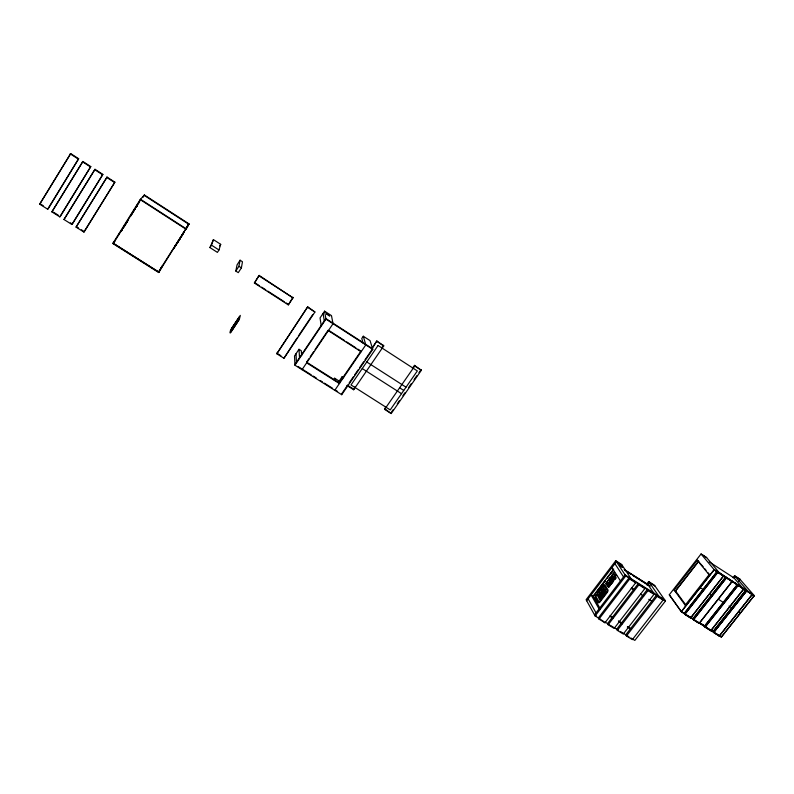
<?xml version="1.0" encoding="UTF-8"?>
<svg xmlns="http://www.w3.org/2000/svg" width="794" height="794" viewBox="0 0 794 794"><rect width="100%" height="100%" fill="white"/><g stroke="black" fill="none" stroke-linecap="round" stroke-linejoin="round"><path stroke-width="1.19" d="M613.822 576.891L613.425 576.692M276.808 353.757L307.705 306.821L314.92 312.002L283.944 358.263L276.808 353.757L307.705 306.821M606.874 583.63L607.212 583.133M615.231 578.677L614.784 579.471L615.221 578.697M613.047 574.35L612.631 575.134L613.047 574.36M610.159 577.456C609.842 579.064 610.874 576.236 610.556 577.744M609.256 584.027L611.301 582.181M609.832 578.836C610.249 576.801 608.968 579.977 609.445 578.31M610.953 583.59L611.449 583.878M608.313 586.19C605.663 584.712 610.308 586.121 607.926 585.764M616.372 574.648L616.402 575.531M611.052 576.613L610.854 576.464M254.408 283.041L259.122 275.409L292.996 297.839L288.321 304.876L254.408 283.041L259.122 275.409M609.445 580.97L609.544 579.987L609.524 580.92M616.491 574.826C614.804 576.672 617.325 574.667 616.432 575.581M612.065 582.449L611.886 583.183L612.511 582.191M136.161 206.966L135.784 207.641L136.846 205.884M613.564 578.439L614.109 578.201L613.961 578.816M607.271 581.595L607.291 581.982M611.102 582.062L611.162 581.446L610.655 582.25M615.826 578.062L615.747 577.367L615.717 578.201M237.029 320.875L237.376 320.22L236.503 321.669L237.138 320.339L236.959 320.984M235.997 322.265L235.361 323.406L236.433 321.491L236.086 322.175M234.816 324.111L235.302 323.208L234.945 323.734M136.667 206.46L136.588 206.797M609.703 578.886L609.544 578.26M614.606 572.464C614.417 571.938 614.119 572.166 614.477 572.613M233.595 326.076L233.138 326.731L234.19 324.845L233.764 325.828M232.047 328.448L232.463 327.843M232.056 328.458L232.93 326.999M232.533 327.386L232.95 326.741L232.176 328.091M241.386 267.876L242.478 261.762L240.086 260.214L237.059 264.868L235.818 271.062L238.279 272.65L241.386 267.876L238.925 266.288L240.086 260.214M612.323 582.439L611.648 583.451L611.648 582.598M608.978 578.935L608.958 579.66M615.449 577.794L615.787 578.221M606.795 583.58C607.807 580.642 608.224 584.563 607.221 583.024M609.494 586.369L609.484 585.625L609.474 586.409M600.701 593.336L600.214 594.081L599.688 593.187L600.135 592.592L600.631 593.396M601.852 591.838L601.336 592.612L601.256 591.123M613.693 579.154L613.901 578.151M606.298 584.265L607.013 584.047L606.308 584.285M609.891 581.486L609.901 582.131L610.457 581.029M605.604 583.461L606.209 583.511M612.353 575.432L612.025 575.908L611.747 575.313L612.313 575.471M609.276 583.918L609.603 584.503L609.594 583.501M613.564 581.119L613.186 581.575L612.879 581.029L613.524 581.099M218.965 249.981L220.692 244.334L213.427 239.629L209.934 247.569L217.407 252.393L218.965 249.981L211.492 245.148L213.427 239.629M132.965 211.938L132.945 212.276M597.892 595.669L598.706 595.55L598.458 596.443M139.099 202.341L138.285 203.611L138.573 203.085M612.958 578.231C614.268 577.695 611.767 577.417 612.948 578.171M607.599 585.238L607.4 584.582L607.261 585.774M122.048 229.724L121.909 230.022M612.601 576.901L612.194 577.437L611.995 576.851M133.144 211.631L133.71 210.757L133.471 211.273M131.357 214.807L131.318 214.559M614.794 575.799C614.447 573.854 616.223 575.452 614.874 574.777M611.906 576.94L612.323 576.404M611.44 579.382C610.834 580.325 611.539 578.469 611.936 579.551M611.906 579.65L612.809 578.489M614.675 577.764L614.913 576.523M131.338 215.075L130.633 215.73M607.202 585.793L607.261 585.099M613.772 573.179C614.189 571.839 613.643 574.519 613.702 573.258M609.415 582.885L609.494 581.903L609.455 582.796M614.169 576.633L614.179 575.69M610.07 585.694L610.06 584.692M125.105 224.821L124.549 225.883L125.005 225.089M137.481 204.753L137.144 205.219M133.213 211.601L133.67 210.807M596.215 595.589L596.165 595.699A2.223 0.973 -58.6 0 0 595.897 596.413L598.934 601.673A2.253 0.993 -58.7 0 0 599.649 601.455L606.993 591.808A1.32 0.586 -58.4 0 0 607.221 591.024L604.115 585.823A2.412 1.062 -58.4 0 0 603.47 586.111L596.175 595.679M136.677 205.993C136.26 207.135 136.657 205.557 136.578 206.45M133.263 211.442L133.789 210.817M188.813 224.186L186.143 229.287L140.201 199.592L144.399 194.987L189.012 223.888L158.661 272.511L112.808 243.51L140.429 199.225L186.372 228.92M134.772 209.418L135.357 208.326L135.119 208.782M180.943 237.346L183.99 232.086L182.312 234.706M186.302 228.017L188.446 223.948M180.139 238.458L180.982 236.979M180.883 237.406L182.223 235.034M130.196 216.355L130.375 216.236M176.476 244.344L177.777 242.289M177.429 242.726L178.273 241.257M179.146 239.877L178.193 241.624M178.958 240.314L180 238.537M606.318 582.905L606.656 581.972L606.348 582.925M133.581 211.135L133.69 210.936M175.524 245.723L177.33 242.736M177.112 243.222L177.598 242.309M137.789 204.594L137.183 205.318M612.243 578.538L612.243 579.243M615.013 576.692L614.973 577.466M134.563 209.378L134.275 209.844M162.313 265.881L158.889 272.144L113.036 243.143L115.418 240.383M118.892 234.657L119.537 233.545M136.489 206.331L136.449 206.648M158.661 272.511L162.055 266.298M611.44 579.372L611.777 579.789M614.645 577.814L614.348 577.278L615.578 575.779M234.796 324.289L234.25 325.103L234.806 324.24M181.915 235.798L182.699 234.548M130.931 215.194L130.673 215.611M606.497 582.657L606.884 582.28L606.795 582.806M608.829 579.322L609.018 579.819L609.345 579.183M612.879 581.774C612.75 583.262 612.015 580.732 612.908 581.893M614.655 578.657C614.616 578.588 615.37 578.895 614.784 578.618M602.944 590.389C602.477 593.386 601.068 586.835 602.914 590.557M132.32 213.04L132.787 212.603M125.869 223.829L125.492 224.543M131.973 213.834L132.251 213.318M135.139 208.663L134.801 208.991M178.273 241.505L178.858 240.582M608.293 580.285L607.688 581.238L608.313 580.424M614.427 577.754L613.494 578.399M613.296 579.58C612.918 580.533 612.809 578.141 613.266 579.699M231.729 328.339L230.796 332.031L238.815 319.952L239.53 316.608L231.759 328.309C230.379 329.202 229.039 335.336 230.994 332.14L239.391 319.228L240.284 315.387L231.55 328.408M131.03 215.184L131.04 215.71M183.622 233.009L183.305 233.525M39.7 204.177L70.696 153.589L78.646 158.731L48.186 208.832L47.65 209.199L39.7 204.177L70.696 153.589M47.65 209.199L78.646 158.731M612.194 577.506L611.559 577.407L612.253 577.387M610.675 580.295C611.559 578.915 611.311 581.913 610.695 580.325M614.526 575.372L614.824 574.916M51.878 211.869L82.874 161.47L90.784 166.581L60.294 216.474L59.788 216.861L51.878 211.869L82.874 161.47M59.788 216.861L90.784 166.581M63.996 219.511L94.992 169.301L102.863 174.392L72.343 224.077L71.867 224.474L63.996 219.511L94.992 169.301M182.362 235.074L182.59 234.637M71.867 224.474L102.863 174.392M175.057 246.13L176.258 244.234L175.96 244.711M76.055 227.114L107.041 177.092L114.872 182.154L84.323 231.64L83.876 232.047L76.055 227.114L107.041 177.092M83.876 232.047L114.872 182.154M610.12 580.225L609.971 579.759M175.821 244.929L173.717 248.601L174.908 246.736M120.807 231.699L121.968 230.191L121.571 230.836M122.931 228.543L123.269 227.967M123.834 226.945L124.251 226.28M125.69 223.878L125.422 224.315L126.157 223.481M126.385 223.005L126.762 222.389M127.586 220.94L127.239 221.635M131.834 214.132L133.055 212.177M136.379 206.916L136.905 205.924M124.817 225.635L123.884 226.786M142.93 197.359L144.399 194.987M179.95 238.865L179.474 239.629L179.99 238.796M611.043 578.24C611.499 577.427 610.179 579.789 610.953 579.134M131.774 213.993L132.191 213.685M189.012 223.888L158.512 271.905L113.423 243.381L140.588 199.84M176.804 243.381L181.34 236.433M178.61 240.999L178.362 241.386M613.822 576.821L613.395 577.724L613.087 577.198M597.753 595.718C598.031 596.056 598.11 597.009 598.348 596.453M209.934 247.569L211.492 245.148M183.801 232.334L184.337 231.501M219.69 245.902L220.692 244.334M235.818 271.062L238.925 266.288M127.745 220.424L128.231 219.69M237.614 320.578L237.595 321.57M288.321 304.876L292.976 297.293M296.986 338.105L283.944 358.263M298.365 336.051L312.786 314.513M301.631 355.563L301.293 350.74L299.001 349.291L294.524 355.96L294.951 365.21L341.718 394.707L372.763 349.39L370.054 340.626L363.295 336.239L361.776 338.472L363.076 343.087M301.988 368.992L302.038 369.676L333.033 323.714L331.475 315.625L324.587 311.159L320.051 317.928L321.173 325.49M294.921 364.535L325.848 318.543L372.565 348.745L364.992 359.801M294.951 365.21L325.947 319.128L324.587 311.159M306.802 361.856L308.866 358.799M310.236 356.754L313.67 351.663M315.049 349.618L328.111 330.254M333.678 379.691L334.671 378.232L339.495 381.289M343.663 377.656L342.164 376.703L339.177 381.09L339.584 383.383M338.78 383.552L360.804 351.315M334.77 390.33L365.806 344.894L363.295 336.239M371.959 348.08L376.842 340.944L383.75 345.896L353.648 389.745L346.948 385.497M372.148 348.705L376.842 340.944M347.782 384.931L341.579 393.973L341.718 394.707M349.152 382.916L353.29 376.892M354.66 374.877L358.104 369.855M359.483 367.84L363.612 361.816M378.103 345.43L351.008 384.951L390.211 409.912L417.346 370.937L378.133 345.519M353.648 389.745L354.888 387.006M382.142 347.315L383.532 345.281M385.805 406.627L384.624 409.376L391.204 413.545L421.346 370.292L414.488 365.369L412.384 368.386M384.624 409.376L414.766 366.024L414.488 365.369M391.68 411.798L393.08 409.793M397.268 403.769L399.372 400.762M402.866 395.74L404.97 392.722M408.463 387.71L411.262 383.691M414.061 379.671L416.86 375.661M418.954 372.644L421.058 369.637M601.663 591.59L601.812 590.597L601.753 591.927M631.766 579.729L621.613 564.415L615.767 560.723L586.091 599.718L595.133 615.975L601.137 619.667M586.677 600.77L616.412 561.705L622.268 565.407M592.523 596.87L613.722 569.04M592.81 597.058L595.004 594.18M596.324 592.453L605.236 580.742M606.705 578.826L613.425 569.993M597.177 591.599L605.356 580.861M610.566 574.032L613.544 570.122M610.07 580.047C611.132 579.848 609.782 578.816 610.189 579.799M611.618 579.054L612.184 578.31L612.541 578.846M610.745 580.632L610.139 581.873M611.737 579.819L611.43 580.295L611.182 579.759M611.033 584.404L611.43 583.858M595.133 615.975L625.761 575.938L615.767 560.723M598.964 619.072L629.662 579.015L628.967 577.963L598.339 617.95L598.964 619.072L604.968 622.764L635.666 582.796L634.962 581.744M608.164 624.729L638.872 584.811L638.158 583.749L607.529 623.598L608.164 624.729L614.149 628.411L644.847 588.582L644.123 587.51M646.455 584.434L648.678 581.536L654.425 585.178L665.471 600.969L634.833 640.411L630.902 637.979M647.15 585.456L649.383 582.558L655.139 586.2M617.335 630.367L648.033 590.587L647.299 589.515L616.67 629.225L617.335 630.367L623.28 634.029L653.978 594.339L653.244 593.267M626.446 635.974L657.154 596.334L656.41 595.252L625.771 634.833L626.446 635.974L632.371 639.617L663.069 600.066L662.325 598.984M703.117 566.628L697.281 560.296L674.126 590.021L676.121 591.778L675.535 590.934L698.68 561.209L697.479 560.425M685.956 605.177L675.545 590.934L698.641 561.269M753.645 596.254L754.121 595.639L714.094 569.755L681.292 611.727L694.78 620.144M685.192 605.197L709.072 574.727L697.281 560.296M684.279 613.524L717.032 571.65M717.716 572.355L723.463 576.067L690.611 617.96L684.865 614.328L717.716 572.355L717.081 571.601L684.21 613.484L684.855 614.348L690.611 617.96L723.463 576.067L722.709 575.313M719.91 573.506L706.64 557.616L701.052 553.984L669.273 594.785L681.331 611.668L687.138 615.34M681.331 611.668L714.203 569.735L701.052 553.984L706.64 557.616M684.795 614.298L717.786 572.405M692.874 618.943L725.676 577.159L732.048 581.625L699.196 623.369L693.47 619.767L692.815 618.903L725.647 577.198M726.331 577.923L693.48 619.757L699.196 623.369L731.979 581.575M693.41 619.727L726.391 577.963M733.021 577.714L734.579 575.729L740.077 579.283M731.373 580.871L732.048 581.625M744.385 589.982L734.053 577.953L735.224 576.464M704.516 626.277L737.318 584.682L743.67 589.128L710.819 630.694L705.132 627.111L704.457 626.238L737.289 584.712M737.983 585.456L705.141 627.101L710.819 630.694L743.601 589.088M738.519 581.258L740.028 579.352L734.539 575.779L748.653 592.006M705.062 627.071L738.043 585.496M713.032 631.647L745.814 590.19L752.166 594.617L719.314 636.044L713.588 632.441L712.972 631.607L745.784 590.23M747.888 591.341L719.314 572.692L719.95 573.457M746.568 591.004L713.667 632.471L746.499 590.964L713.667 632.471L719.255 636.004L752.097 594.577M754.171 595.569L721.448 636.947L718.153 634.952M751.372 593.843L752.166 594.617M600.214 592.493C601.485 591.242 600.304 593.912 600.403 592.542M123.09 228.176L123.775 227.292M125.105 225.178L124.36 226.012L125.323 224.821M126.772 222.141L127.506 221.328M126.256 222.985L126.99 222.151M127 221.774L127.735 220.96M135.02 209.02L135.248 208.643M611.767 580.851C610.933 582.935 612.76 579.362 611.995 581.218M610.904 579.114L610.397 578.905L611.112 578.35M609.345 584.771L608.819 584.513L609.008 585.138M608.839 583.63L608.522 583.124L608.462 584.156M610.09 584.741L609.693 585.168M610.576 584.076L611.072 584.285M608.988 586.816C609.961 585.714 607.35 587.749 608.809 587.342M608.244 583.888C606.705 583.967 609.018 584.95 608.214 583.699M608.69 585.029L608.68 585.496M596.512 616.094L594.508 614.864L625.077 574.896L664.707 599.887M602.338 620.412L604.968 622.764M605.256 622.208L609.514 624.828M610.397 625.374L618.635 630.436M620.7 631.706L628.927 636.768M610.199 615.787L612.253 617.057M618.417 620.858L622.526 623.399M627.667 626.575L630.754 628.481M609.822 616.263L612.908 618.169M619.082 621.98L622.168 623.886M627.32 627.071L630.406 628.977M631.597 587.927L633.652 589.217M631.26 588.344L634.346 590.279M640.53 594.16L643.616 596.105M648.758 599.331L651.854 601.276M621.384 565.973L620.769 565.576L621.791 566.807M624.431 569.685L650.405 586.091M624.144 569.596L649.472 585.585M628.024 572.474L631.101 574.419M633.146 575.719L647.507 584.781M40.246 203.83L43.223 205.706M53.387 212.117L58.319 215.234M70.378 222.836L72.343 224.077M76.512 226.717L78.467 227.947M81.395 229.794L84.323 231.64M276.818 353.102L280.887 355.672M297.949 366.441L300.976 368.356M303.01 369.637L311.179 374.788M313.213 376.078L316.28 378.004M320.359 380.584L322.404 381.874M324.438 383.155L332.607 388.306M335.644 390.221L337.619 391.472M625.761 575.938L665.471 600.969M688.19 616.005L714.888 632.887M715.821 633.483L721.399 637.006L715.801 633.384M704.993 626.148L699.871 622.923L704.973 626.178M711.136 630.019L714.213 631.955L711.106 630.059M629.662 579.015L635.666 582.796M638.872 584.811L644.847 588.582M648.033 590.587L653.978 594.339M657.154 596.334L663.069 600.066M696.685 621.355L714.918 632.848M675.555 590.944L674.205 590.091L685.282 605.266M347.762 385.408L353.489 389.04M385.348 409.238L391.204 413.545M306.593 362.163L339.266 382.847L339.385 383.562L306.653 362.828M700.149 587.6L703.087 589.476M709.767 593.753L711.692 594.984M718.381 599.262L723.334 602.428M729.031 606.07L731.84 607.867M738.4 612.065L740.216 613.216M399.63 387.79L403.689 390.39M362.253 368.555L401.436 393.635M254.467 282.525L259.588 285.83M261.643 287.15L265.742 289.79M267.796 291.11L284.202 301.68M286.257 303L288.301 304.32M329.262 330.711L344.596 340.576M346.641 341.896L355.831 347.822M357.876 349.132L360.942 351.107M328.349 330.661L361.111 351.762M366.768 361.965L405.952 387.144M70.209 153.838L78.179 158.989M82.427 161.728L90.347 166.849M94.565 169.579L102.456 174.67M106.644 177.38L114.485 182.451M259.072 275.905L292.996 297.839M307.774 307.387L314.92 312.002M325.947 319.128L372.763 349.39M377.051 341.549L383.75 345.896M414.766 366.024L421.346 370.292M144.171 195.344L188.783 224.245M329.768 316.151L326.83 314.245M709.181 561.844L734.053 577.953M599.44 593.862L599.659 594.865L599.778 594.18M740.028 579.352L754.3 595.659L714.203 569.735L754.25 595.718L721.448 636.947L720.773 636.163M704.546 568.484L706.025 570.291M708.238 572.911L709.717 574.806M718.62 635.17L719.314 636.044M710.203 629.86L710.819 630.694M698.591 622.546L699.196 623.369M690.016 617.136L690.601 617.97M669.332 594.835L681.391 611.717M648.678 581.536L659.566 597.247M647.884 584.503L654.593 594.259M622.625 567.482L620.213 566.033M614.913 563.671L623.538 576.91M611.926 567.601L620.461 580.93M615.459 575.809L615.459 576.791L615.201 576.156M614.784 575.769L613.663 576.375L614.169 576.613M610.923 581.764L611.221 582.389M610.318 582.558L610.288 583.6L610 582.965M609.742 585.109L610.05 585.625M607.906 585.714L608.194 586.339M600.453 609.067L593.058 596.165L591.103 594.954L599.063 608.909M588.146 598.835L596.026 612.879M342.164 376.703L342.601 378.976M334.671 378.232L335.048 380.515M323.069 313.422L324.289 320.865M299.001 349.291L299.527 357.687M296.013 353.737L296.46 362.253M611.162 583.461L611.162 583.461M603.331 588.543C605.564 589.406 601.683 589.952 603.351 588.493M614.119 579.719L613.544 580.354L614.119 579.719M612.353 574.618L612.899 574.012L612.353 574.618M603.787 587.997L603.768 588.582L603.827 587.888M238.131 319.793L237.932 321.044L238.131 319.793M237.714 319.684L238.101 319.059L237.714 319.684M237.059 321.431L236.582 323.098L237.059 321.431M237.287 321.084L237.078 322.344L237.287 321.084M236.473 322.324L235.917 324.121L236.473 322.324M235.729 323.456L235.52 324.726L235.729 323.456M235.252 324.18L235.044 325.451L235.252 324.18M234.409 325.471L233.575 327.694L234.409 325.471M234.746 324.945L234.538 326.225L234.746 324.945M233.426 326.969L232.86 328.785L233.426 326.969M232.592 328.23L231.967 330.135L232.592 328.23M598.229 595.103L598.239 595.073M598.487 594.775C599.788 596.86 599.48 592.81 598.527 594.696M238.22 318.731L238.21 318.692M612.511 579.739L612.452 580.742L612.511 579.739M130.563 216.087L130.553 216.107M608.661 582.935C609.435 583.61 609.455 581.774 608.661 582.935M603.331 585.337L595.718 595.321A3.504 1.538 -58.6 0 0 595.024 597.227L598.219 602.785A3.553 1.568 -58.7 0 0 599.778 602.259L607.39 592.284A2.62 1.161 -58.4 0 0 608.045 590.021L604.81 584.692A3.702 1.628 -58.4 0 0 603.331 585.337M598.984 597.088L598.577 597.614L599.907 599.897L600.314 599.371L598.984 597.088M599.807 596.006L600.79 598.745L599.807 596.006M600.78 594.726L600.165 595.53L601.505 597.813L602.12 597.009L600.78 594.726M601.336 594.001L602.467 596.552L601.336 594.001M601.812 593.376L602.974 595.897L601.812 593.376M602.318 592.711L603.45 595.272L602.318 592.711M602.835 592.026L603.837 594.756L602.835 592.026M603.42 591.262L604.502 593.882L603.42 591.262M603.807 590.766L604.998 593.237L603.807 590.766M604.145 590.309L605.336 592.8L604.145 590.309M604.72 589.565L605.852 592.126L604.72 589.565M619.558 564.574L620.61 566.053L619.558 564.574M328.944 314.732L328.418 314.593L329.242 315.615L328.944 314.732M327.277 313.65L326.741 313.501L327.565 314.533L327.277 313.65M691.673 617.752L689.629 616.462L691.673 617.762"/></g></svg>
